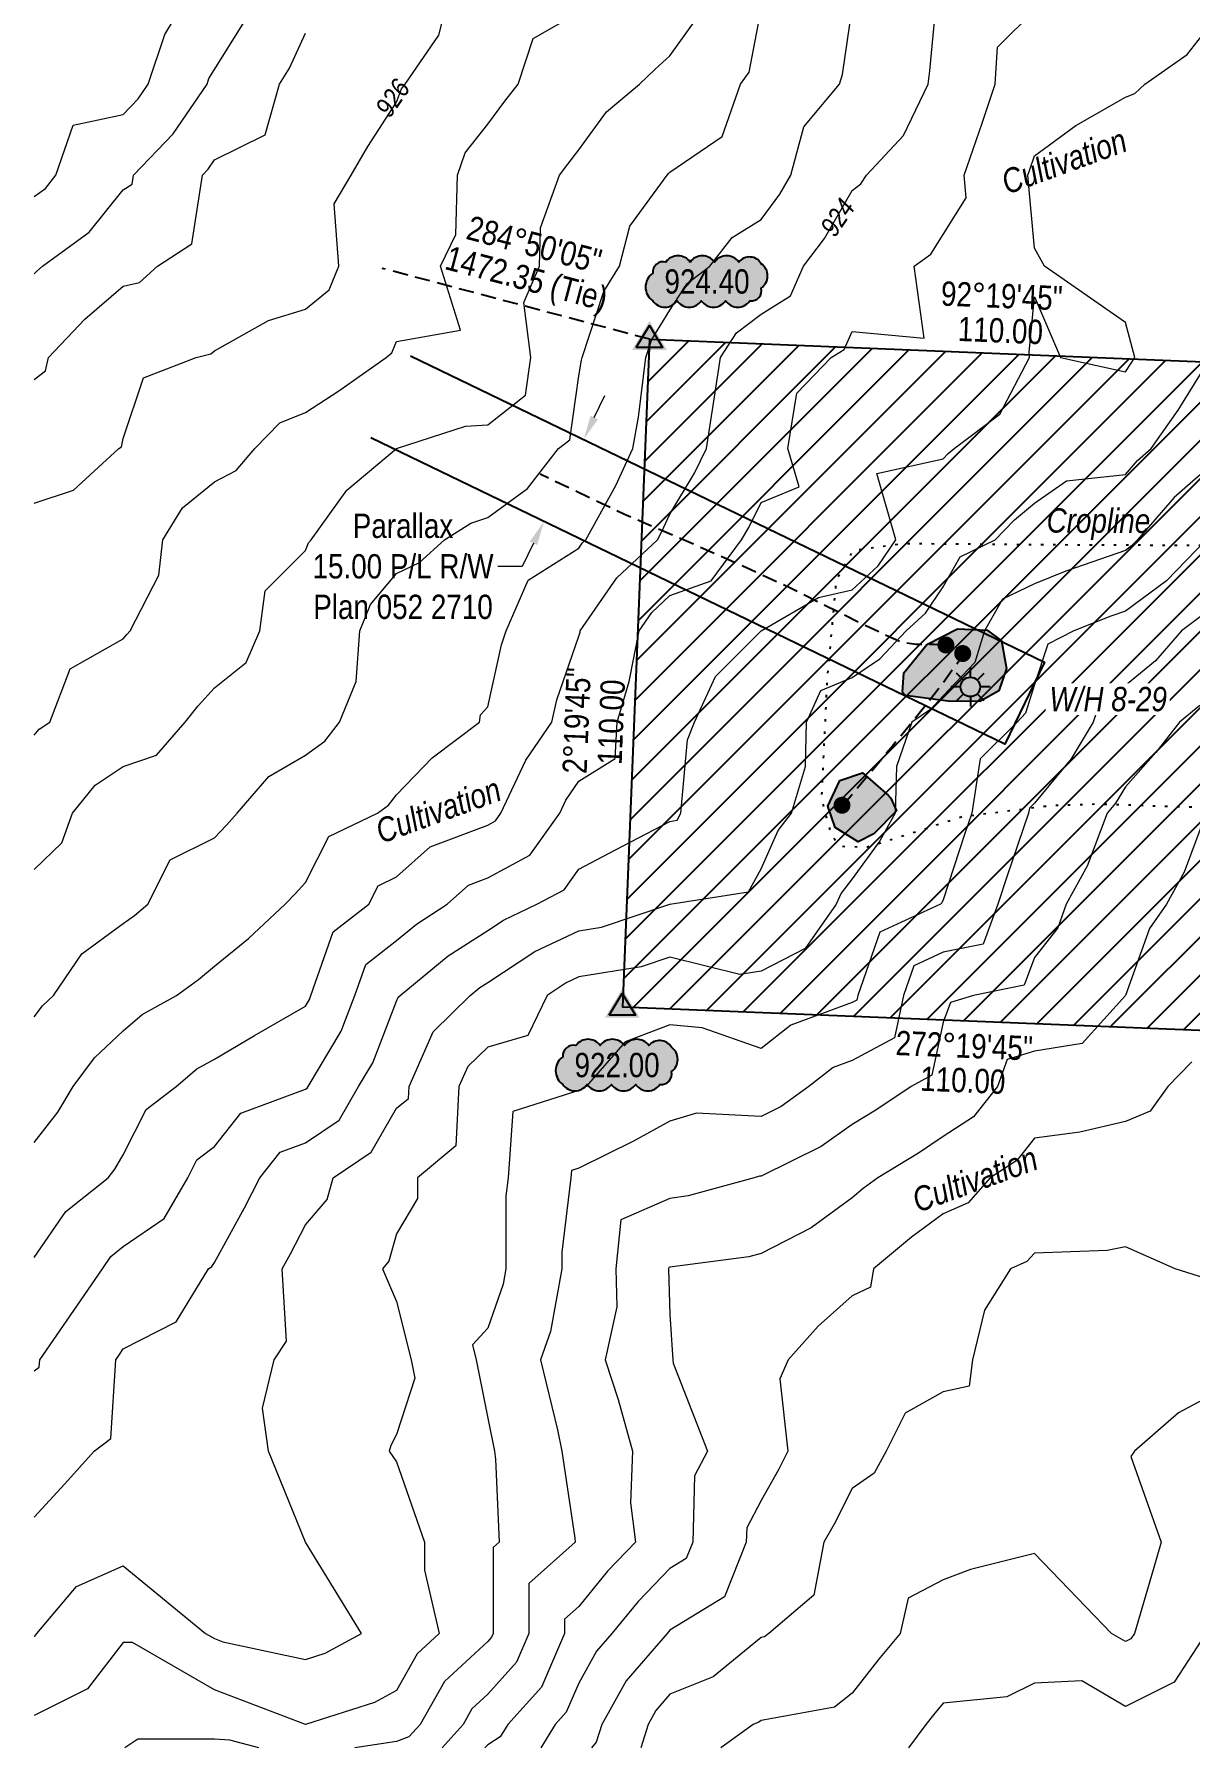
# Model space of a CAD drawing. Extents: x 303473 to 311369, y 5810487 to 5821147.
# Drawn here: x 307541 to 308016, y 5816452 to 5817157 of the extents above; entities that cross this region are included whole.
import ezdxf
from ezdxf.enums import TextEntityAlignment as Align

# ---------------------------------------------------------------- set-up
doc = ezdxf.new("R2010")
doc.units = 0
doc.header["$LTSCALE"] = 5
doc.header["$PDSIZE"] = 0.5
for name, pattern in [('foc-TIELINE', [1.875, 1.25, -0.625]), ('foc-TOPO', [1, 0.2, -0.8]), ('UG_PIPE', [1.875, 1.25, -0.625])]:
    doc.linetypes.add(name, pattern=pattern)
doc.layers.get('Defpoints').update_dxf_attribs({"color": 9})
for name, color, linetype in [('AS-DRILL-T', 8, 'Continuous'), ('AS-PIPE-UG', 44, 'UG_PIPE'), ('AS-ROADS', 254, 'Continuous'), ('AS-SYMBOL', 7, 'Continuous'), ('C-RW', 13, 'Continuous'), ('L-BD', 7, 'Continuous'), ('L-BD1', 253, 'Continuous'), ('L-MON', 1, 'Continuous'), ('L-TIE', 7, 'foc-TIELINE'), ('P-ELEVATION', 7, 'Continuous'), ('P-PROPOSED', 10, 'Continuous'), ('P-TXT', 4, 'Continuous'), ('T-GENERAL', 48, 'foc-TOPO')]:
    doc.layers.add(name, color=color, linetype=linetype)
doc.layers.add('AS-PIPE-AG', color=7, linetype='Continuous', true_color=0x7d00fa)
doc.layers.add('P-PROPOSED-EXISTING-H', color=7, linetype='Continuous', true_color=0xffeebd)
doc.layers.add('C-RW-T', color=13, linetype='Continuous', lineweight=9)
doc.layers.add('T-TEXT', color=48, linetype='Continuous', lineweight=18)
doc.layers.add('C-TOPO-MAJR', color=7, linetype='Continuous', lineweight=15, true_color=0xd3aa5f)
doc.layers.add('C-TOPO-MINR', color=7, linetype='Continuous', lineweight=13, true_color=0xe9d5af)
doc.styles.add('80', font='ARIALN.TTF', dxfattribs={"height": 10})
doc.styles.add('80CG', font='ARIALN.TTF', dxfattribs={"height": 10})
doc.styles.add('80L', font='ARIALN.TTF', dxfattribs={"height": 10})
doc.dimstyles.new('Compass 5 000', dxfattribs={"dimscale": 5, "dimtxt": 9, "dimasz": 2, "dimexe": 0.2, "dimexo": 0.0625, "dimgap": 0.5, "dimtad": 0, "dimtih": 1, "dimtoh": 1, "dimzin": 0, "dimdsep": 46, "dimtxsty": '80CG', "dimcen": 0.1, "dimse1": 1, "dimse2": 1, "dimclrd": 256, "dimclrt": 256, "dimaunit": 1, "dimadec": 4, "dimazin": 0, "dimtfac": 0.06, "dimtofl": 0, "dimtmove": 0, "dimatfit": 1, "dimfxl": 0.2, "dimtolj": 1, "dimtzin": 0, "dimlwd": -1, "dimarcsym": 0})

# ---------------------------------------------------------------- blocks, each defined once
blk = doc.blocks.new('RISER')
h = blk.add_hatch(color=255)
h.dxf.hatch_style = 1
edge = h.paths.add_edge_path()
edge.add_arc((0, 0), 0.7, 0, 360)
blk.add_hatch(color=13).paths.add_polyline_path([(0.58, -0.15), (-0.58, -0.15, 0.774597)])
at = {"color": 13}
blk.add_line((-0.58, -0.15), (0.58, -0.15), dxfattribs=at)
blk.add_circle((0, 0), 0.6, dxfattribs=at)
blk = doc.blocks.new('*D399')
at = {"layer": 'C-RW-T', "transparency": 16777216}
for p, q in [((307771.29, 5816998.86), (307775.64, 5817007.86)), ((307746.27, 5816947.09), (307741.66, 5816937.55)), ((307741.66, 5816937.55), (307731.66, 5816937.55))]:
    blk.add_line(p, q, dxfattribs=at)
for points in [[(307769.79, 5816999.58), (307772.79, 5816998.13), (307766.94, 5816989.85)], [(307744.77, 5816947.81), (307747.77, 5816946.36), (307750.62, 5816956.09)]]:
    blk.add_solid(points, dxfattribs=at)
at = {"layer": 'Defpoints', "color": 0, "transparency": 16777216}
for p in [(307750.02, 5816998.03), (307733.71, 5816964.27), (307750.62, 5816956.09)]:
    blk.add_point(p, dxfattribs=at)
at = {"layer": 'C-RW-T', "transparency": 16777216, "insert": (307692.58, 5816937.55), "char_height": 10, "attachment_point": 5, "style": '80CG'}
blk.add_mtext('\\A1;Parallax\\P15.00 P/L R/W\\PPlan 052 2710', dxfattribs=at)
blk = doc.blocks.new('GAS')
h = blk.add_hatch(color=255)
h.dxf.hatch_style = 1
edge = h.paths.add_edge_path()
edge.add_arc((0, 0), 0.9, 0, 360)
for p, q in [((0, 0.81), (0, 1.62)), ((-0.81, 0), (-1.62, 0)), ((-0.57, 0.57), (-1.14, 1.14)), ((0.57, 0.57), (1.14, 1.14)), ((1.62, 0), (0.81, 0)), ((-0.57, -0.57), (-1.14, -1.14)), ((0, -0.81), (0, -1.62)), ((1.14, -1.14), (0.57, -0.57))]:
    blk.add_line(p, q)
blk.add_circle((0, 0), 0.8)
blk = doc.blocks.new('*U462')
at = {"layer": 'P-ELEVATION'}
h = blk.add_hatch(color=111, dxfattribs=at)
h.dxf.hatch_style = 1
edge = h.paths.add_edge_path()
edge.add_arc((-17.35, -4.5), 6.1, 215, 325)
edge.add_arc((-7.35, -4.5), 6.1, 215, 325)
edge.add_arc((2.65, -4.5), 6.1, 215, 325)
edge.add_arc((12.65, -4.5), 6.1, 215, 325)
edge.add_arc((18.14, -3.7), 4.32, 263.43363, 373.43363)
edge.add_arc((18.85, 2.3), 6.1, 305, 415)
edge.add_arc((17.45, 4.39), 5.69, 30.69553, 140.69553)
edge.add_arc((8.05, 4.5), 6.1, 35, 145)
edge.add_arc((-1.95, 4.5), 6.1, 35, 145)
edge.add_arc((-11.95, 4.5), 6.1, 35, 145)
edge.add_arc((-18.04, 3.81), 4.33, 75.42608, 185.42608)
edge.add_arc((-18.36, -2.3), 6.96, 125, 235)
at = {"color": 240, "flags": 128}
blk.add_lwpolyline([(-22.35, -8, 0.520567), (-12.35, -8, 0.520567), (-2.35, -8, 0.520567), (7.65, -8, 0.520567), (17.65, -8, 0.520567), (22.35, -2.7, 0.520567), (22.35, 7.3, 0.520567), (13.05, 8, 0.520567), (3.05, 8, 0.520567), (-6.95, 8, 0.520567), (-16.95, 8, 0.520567), (-22.35, 3.4, 0.520567)], format="xyb", close=True, dxfattribs=at)
at = {"layer": 'P-ELEVATION', "color": 240, "flags": 128}
blk.add_lwpolyline([(0, 0, 12.5, 0, 0), (-11.05, -5.53, 0, 0, 0)], format="xyseb", dxfattribs=at)
at = {"layer": 'P-ELEVATION', "color": 240, "style": '80'}
blk.add_attdef('ELEVATION', text='', height=10, dxfattribs=at).set_placement((0, 0), align=Align.MIDDLE_CENTER)
blk = doc.blocks.new('TRIA')
blk.add_hatch(color=255).paths.add_polyline_path([(-0.04, 1.52), (-1.47, -0.87), (1.39, -0.87)])
blk = doc.blocks.new('TRIAA')
blk.add_blockref('TRIA', (0, 0))
blk = doc.blocks.new('TRIB')
at = {"color": 1}
blk.add_lwpolyline([(-1.12, -0.67), (-0.04, 1.13), (1.04, -0.67)], close=True, dxfattribs=at)
blk = doc.blocks.new('TRIBB')
blk.add_blockref('TRIB', (0, 0))
blk = doc.blocks.new('TRICC')
for name in ['TRIAA', 'TRIBB']:
    blk.add_blockref(name, (0, 0))
blk = doc.blocks.new('plspike')
blk.add_blockref('TRICC', (0, 0))

msp = doc.modelspace()

# ---------------------------------------------------------------- hatches: boundary and pattern name
at = {"layer": 'AS-ROADS'}
h = msp.add_hatch(color=256, dxfattribs=at)
h.dxf.hatch_style = 1
h.paths.add_polyline_path([(307916.966, 5816882.197), (307899.368, 5816884.48), (307898.146, 5816885.825), (307898.661, 5816893.762), (307908.146, 5816905.447), (307920.808, 5816911.915), (307932.991, 5816911.302), (307938.906, 5816906.967), (307940.926, 5816895.617), (307937.833, 5816886.332), (307930.043, 5816881.952)])
h = msp.add_hatch(color=256, dxfattribs=at)
h.dxf.hatch_style = 1
h.paths.add_polyline_path([(307893.428, 5816842.272), (307895.658, 5816836.977), (307886.373, 5816827.587), (307879.866, 5816824.277), (307870.493, 5816830.11), (307867.396, 5816838.915), (307872.348, 5816849.5), (307881.711, 5816852.692), (307892.413, 5816843.28)])
at = {"layer": 'P-PROPOSED-EXISTING-H'}
h = msp.add_hatch(dxfattribs=at)
h.set_pattern_fill('ANSI31', color=256, scale=3.499427, style=0)
h.set_pattern_definition([(45, (25.516, 483.727), (-7.856438635, 7.856438635), [])])
h.paths.add_polyline_path([(308068.961, 5817019.842), (308063.375, 5816882.467), (308057.788, 5816745.092), (307783.038, 5816756.265), (307794.211, 5817031.015)])

# ---------------------------------------------------------------- linework, layer by layer
at = {"layer": 'AS-PIPE-AG', "flags": 128}
msp.add_lwpolyline([(307915.778, 5816905.245), (307919.246, 5816905.1)], dxfattribs=at)
at = {"layer": 'AS-PIPE-UG', "flags": 128}
for points in [[(307915.501, 5816905.27), (307911.168, 5816905.442), (307903.793, 5816905.457), (307897.668, 5816906.327), (307880.386, 5816914.43), (307851.748, 5816928.762), (307824.791, 5816941.162), (307783.513, 5816959.11), (307748.991, 5816975.492)], [(307873.431, 5816839.145), (307876.998, 5816843.27), (307893.516, 5816863.102), (307906.678, 5816879.237), (307914.596, 5816889.345), (307921.506, 5816898.88), (307922.811, 5816901.48)]]:
    msp.add_lwpolyline(points, dxfattribs=at)
at = {"layer": 'AS-ROADS', "flags": 128}
for points in [[(307916.966, 5816882.197), (307899.368, 5816884.48), (307898.146, 5816885.825), (307898.661, 5816893.762), (307908.146, 5816905.447), (307920.808, 5816911.915), (307932.991, 5816911.302), (307938.906, 5816906.967), (307940.926, 5816895.617), (307937.833, 5816886.332), (307930.043, 5816881.952)], [(307893.428, 5816842.272), (307895.658, 5816836.977), (307886.373, 5816827.587), (307879.866, 5816824.277), (307870.493, 5816830.11), (307867.396, 5816838.915), (307872.348, 5816849.5), (307881.711, 5816852.692), (307892.413, 5816843.28)]]:
    msp.add_lwpolyline(points, close=True, dxfattribs=at)
at = {"layer": 'C-RW', "flags": 128}
msp.add_lwpolyline([(307695.713, 5817024.272), (307956.658, 5816898.176), (307940.342, 5816864.417), (307679.398, 5816990.511)], dxfattribs=at)
at = {"layer": 'C-TOPO-MAJR', "linetype": 'Continuous', "lineweight": 15, "flags": 128}
for points, elevation in [([(307540.796, 5816653.214), (307553.827, 5816672.167), (307571.189, 5816686.055), (307573.923, 5816689.57), (307577.439, 5816695.43), (307586.814, 5816714.18), (307599.212, 5816723.555), (307607.662, 5816730.832), (307614.939, 5816734.893), (307631.482, 5816744.511), (307652.439, 5816756.696), (307654.069, 5816759.425), (307654.697, 5816761.055), (307663.823, 5816787.171), (307678.459, 5816798.555), (307682.337, 5816806.157), (307689.939, 5816809.807), (307703.754, 5816822.24), (307727.439, 5816831.162), (307730.624, 5816832.87), (307732.883, 5816836.055), (307743.098, 5816857.896), (307753.829, 5816873.555), (307755.849, 5816882.645), (307764.939, 5816908.847), (307765.446, 5816910.548), (307765.544, 5816911.055), (307780.653, 5816932.841), (307797.291, 5816948.555), (307799.116, 5816951.878), (307802.439, 5816959.056), (307812.513, 5816975.981), (307817.438, 5816986.055), (307820.467, 5817005.527), (307823.272, 5817023.555), (307829.803, 5817033.691), (307839.939, 5817041.414), (307852.07, 5817048.924), (307857.491, 5817061.055), (307866.006, 5817072.488), (307877.439, 5817092.306), (307881.044, 5817094.95), (307883.297, 5817098.555), (307898.607, 5817114.887), (307908.688, 5817136.055), (307909.469, 5817141.525), (307912.38, 5817173.555)], 2310), ([(307540.796, 5816963.613), (307556.985, 5816969.009), (307575.652, 5816986.055), (307576.657, 5816986.837), (307577.439, 5816990.225), (307585.773, 5817015.221), (307607.434, 5817023.555), (307613.467, 5817025.027), (307614.939, 5817026.335), (307637.261, 5817038.733), (307652.439, 5817043.474), (307662.138, 5817051.355), (307666.159, 5817061.055), (307664.28, 5817086.714), (307671.189, 5817098.555), (307678.097, 5817110.397), (307689.939, 5817128.549), (307691.914, 5817134.079), (307693.458, 5817136.055), (307707.301, 5817156.193), (307711.742, 5817173.555)], 2315), ([(308023.193, 5816948.555), (308006.885, 5816931.609), (307989.939, 5816919.181), (307983.92, 5816917.074), (307968.741, 5816911.055), (307957.952, 5816905.542), (307952.439, 5816888.999), (307948.793, 5816877.201), (307945.343, 5816873.555), (307930.141, 5816858.353), (307926.658, 5816836.055), (307923.66, 5816827.333), (307914.939, 5816800.342), (307914.303, 5816799.191), (307913.835, 5816798.555), (307888.898, 5816787.096), (307879.782, 5816761.055), (307879.371, 5816759.122), (307877.439, 5816758.08), (307852.149, 5816748.845), (307839.939, 5816739.18), (307815.744, 5816747.75), (307802.439, 5816748.923), (307784.088, 5816741.906), (307767.942, 5816723.555), (307766.011, 5816722.483), (307764.939, 5816721.958), (307737.72, 5816713.274), (307735.844, 5816686.055), (307734.939, 5816678.555), (307734.939, 5816648.555), (307733.77, 5816642.224), (307727.439, 5816624.181), (307721.188, 5816617.306), (307722.751, 5816611.055), (307727.439, 5816587.186), (307730.215, 5816573.555), (307730.698, 5816570.296), (307732.126, 5816536.055), (307729.645, 5816533.849), (307729.645, 5816498.555), (307728.98, 5816497.014), (307727.439, 5816495.294), (307709.676, 5816478.818), (307699.644, 5816461.055), (307695.031, 5816455.963), (307689.939, 5816454.123), (307672.713, 5816451.516)], 2305), ([(308027.439, 5816643.199), (308010.395, 5816648.555), (307989.939, 5816657.555), (307982.439, 5816656.055), (307952.439, 5816655.019), (307949.415, 5816651.579), (307942.573, 5816648.555), (307931.876, 5816631.618), (307926.941, 5816611.055), (307925.654, 5816600.34), (307914.939, 5816598.011), (307899.313, 5816589.181), (307891.503, 5816573.555), (307886.562, 5816564.432), (307877.439, 5816558.212), (307870.053, 5816543.441), (307865.831, 5816536.055), (307861.687, 5816514.307), (307843.202, 5816498.555), (307841.382, 5816497.111), (307839.939, 5816496.849), (307820.252, 5816480.742), (307802.439, 5816473.555), (307796.646, 5816466.848), (307793.419, 5816461.055), (307790.401, 5816451.516)], 2300), ([(307633.27, 5816451.516), (307621.353, 5816454.64), (307614.939, 5816455.036), (307583.458, 5816455.036), (307578.068, 5816451.516)], 2305)]:
    msp.add_lwpolyline(points, dxfattribs=dict(at, elevation=elevation))
at = {"layer": 'C-TOPO-MINR', "linetype": 'Continuous', "lineweight": 13, "flags": 128}
for points, elevation in [([(307540.796, 5817089.804), (307545.361, 5817093.133), (307549.722, 5817098.555), (307556.873, 5817119.121), (307577.439, 5817123.556), (307583.569, 5817129.925), (307587.721, 5817136.055), (307594.608, 5817156.386), (307604.843, 5817173.555), (307605.728, 5817182.766), (307614.939, 5817184.725), (307627.072, 5817198.922), (307633.69, 5817211.055), (307640.186, 5817223.308), (307652.439, 5817228.99), (307662.986, 5817238.008), (307668.51, 5817248.555), (307673.115, 5817265.378), (307689.939, 5817281.888), (307692.556, 5817283.438), (307692.752, 5817286.055), (307698.745, 5817303.179)], 2318), ([(307540.796, 5816700.55), (307550.486, 5816713.007), (307556.814, 5816723.555), (307565.653, 5816735.341), (307577.439, 5816746.473), (307585.274, 5816753.22), (307599.311, 5816761.055), (307608.359, 5816767.635), (307614.939, 5816773.153), (307629, 5816784.493), (307644.108, 5816798.555), (307648.195, 5816802.799), (307652.439, 5816807.551), (307662.068, 5816826.426), (307682.124, 5816836.055), (307686.648, 5816839.346), (307689.939, 5816843.559), (307704.644, 5816858.85), (307724.03, 5816873.555), (307724.44, 5816876.554), (307727.439, 5816879.804), (307733.121, 5816905.373), (307735.092, 5816911.055), (307744.047, 5816931.947), (307764.939, 5816945.066), (307766.367, 5816947.126), (307767.88, 5816948.555), (307780.128, 5816970.866), (307787.16, 5816986.055), (307789.548, 5816998.946), (307792.571, 5817023.555), (307795.038, 5817030.956), (307802.439, 5817042.953), (307809.532, 5817053.961), (307818.842, 5817061.055), (307828.095, 5817072.899), (307839.939, 5817080.342), (307847.713, 5817090.78), (307852.198, 5817098.555), (307857.553, 5817118.441), (307872.229, 5817136.055), (307873.448, 5817140.046), (307877.439, 5817167.322)], 2311), ([(307540.796, 5816752.197), (307544.225, 5816756.769), (307548.762, 5816761.055), (307560.332, 5816778.162), (307577.439, 5816790.601), (307582.044, 5816793.95), (307587.534, 5816798.555), (307596.669, 5816816.825), (307614.939, 5816825.96), (307619.892, 5816831.102), (307624.314, 5816836.055), (307637.295, 5816851.199), (307652.439, 5816859.919), (307660.332, 5816865.662), (307666.499, 5816873.555), (307673.271, 5816890.223), (307674.76, 5816911.055), (307679.133, 5816921.86), (307689.939, 5816934.664), (307699.316, 5816939.178), (307709.68, 5816948.555), (307720.553, 5816955.441), (307727.439, 5816957.675), (307743.846, 5816969.648), (307756.604, 5816986.055), (307761.279, 5816989.715), (307764.939, 5817016.055), (307766.111, 5817022.383), (307766.255, 5817023.555), (307775.301, 5817050.693), (307781.694, 5817061.055), (307785.913, 5817077.581), (307801.334, 5817098.555), (307801.802, 5817099.192), (307802.439, 5817099.729), (307823.966, 5817114.527), (307831.503, 5817136.055), (307835.049, 5817140.945), (307839.939, 5817166.733)], 2312), ([(307540.796, 5816606.531), (307542.881, 5816608.113), (307543.065, 5816611.055), (307557.067, 5816631.427), (307568.844, 5816648.555), (307572.346, 5816653.648), (307577.439, 5816657.722), (307594.215, 5816669.279), (307604.003, 5816686.055), (307607.648, 5816693.346), (307614.939, 5816698.859), (307625.826, 5816712.668), (307652.439, 5816722.452), (307653.097, 5816722.897), (307653.48, 5816723.555), (307667.113, 5816746.381), (307672.769, 5816761.055), (307677.215, 5816773.779), (307689.939, 5816783.676), (307698.09, 5816790.403), (307710.772, 5816798.555), (307719.545, 5816806.449), (307727.439, 5816809.423), (307744.775, 5816818.719), (307757.075, 5816836.055), (307759.581, 5816841.413), (307764.939, 5816849.232), (307779.94, 5816858.554), (307780.73, 5816873.555), (307785.717, 5816890.277), (307789.738, 5816911.055), (307794.939, 5816918.555), (307802.439, 5816925.638), (307819.391, 5816931.603), (307831.904, 5816948.555), (307834.902, 5816953.592), (307839.939, 5816963.896), (307855.662, 5816970.331), (307851.017, 5816986.055), (307854.644, 5817008.85), (307868.782, 5817023.555), (307874.129, 5817026.865), (307877.439, 5817034.272), (307907.044, 5817031.45), (307903.01, 5817061.055), (307909.892, 5817066.101), (307914.939, 5817074.178), (307924.313, 5817089.181), (307923.49, 5817098.555), (307931.009, 5817119.984), (307936.274, 5817136.055), (307937.316, 5817151.178), (307952.439, 5817166.3)], 2309), ([(307540.796, 5816868.151), (307542.825, 5816870.669), (307547.154, 5816873.555), (307555.564, 5816895.429), (307577.439, 5816907.795), (307578.909, 5816909.585), (307580.216, 5816911.055), (307592.073, 5816933.921), (307593.656, 5816948.555), (307601.814, 5816961.68), (307614.939, 5816972.42), (307623.937, 5816977.057), (307631.604, 5816986.055), (307641.826, 5816996.668), (307652.439, 5817000.856), (307666.13, 5817009.864), (307685.613, 5817023.555), (307688, 5817025.494), (307689.939, 5817030.172), (307716.185, 5817034.808), (307708.042, 5817061.055), (307714.358, 5817074.136), (307714.94, 5817098.555), (307718.23, 5817107.764), (307727.439, 5817119.552), (307734.552, 5817128.942), (307739.941, 5817136.055), (307746.189, 5817154.805), (307764.939, 5817165.522)], 2314), ([(307540.796, 5816546.371), (307553.33, 5816560.164), (307565.506, 5816573.555), (307572.292, 5816578.702), (307574.312, 5816611.055), (307575.586, 5816612.908), (307577.439, 5816615.603), (307599.188, 5816626.806), (307612.519, 5816648.555), (307613.952, 5816649.542), (307614.939, 5816651.234), (307627.281, 5816673.713), (307633.69, 5816686.055), (307641.955, 5816696.539), (307652.439, 5816700.393), (307666.254, 5816709.74), (307674.314, 5816723.555), (307680.157, 5816733.337), (307689.939, 5816758.714), (307690.652, 5816760.342), (307691.379, 5816761.055), (307711.134, 5816777.36), (307727.439, 5816787.84), (307733.905, 5816792.089), (307747.712, 5816798.555), (307758.926, 5816804.568), (307764.939, 5816813.043), (307780.05, 5816820.944), (307802.439, 5816832.647), (307805.379, 5816833.115), (307806.983, 5816836.055), (307809.732, 5816866.262), (307812.537, 5816873.555), (307821.19, 5816892.304), (307839.939, 5816911.053), (307839.94, 5816911.054), (307839.941, 5816911.055), (307863.665, 5816924.829), (307877.439, 5816927.93), (307888.153, 5816937.841), (307895.374, 5816948.555), (307887.665, 5816975.829), (307914.939, 5816981.89), (307916.983, 5816984.011), (307919.436, 5816986.055), (307938.214, 5817000.28), (307950.464, 5817023.555), (307950.295, 5817025.698), (307952.439, 5817048.54), (307963.156, 5817023.555), (307989.939, 5817017.696), (307992.343, 5817021.151), (307993.845, 5817023.555), (307989.939, 5817037.978), (307956.613, 5817061.055), (307952.439, 5817068.564), (307949.806, 5817098.555), (307950.49, 5817100.504), (307952.439, 5817106.455), (307969.484, 5817119.01), (307989.939, 5817130.7), (307993.816, 5817132.178), (307997.972, 5817136.055), (308015.308, 5817148.186), (308027.439, 5817163.555)], 2308), ([(307540.796, 5816812.88), (307552.183, 5816823.811), (307556.605, 5816836.055), (307565.901, 5816847.593), (307577.439, 5816855.285), (307591.141, 5816859.853), (307602.885, 5816873.555), (307608.32, 5816880.174), (307614.939, 5816887.62), (307628.018, 5816897.976), (307633.687, 5816911.055), (307635.895, 5816927.599), (307652.439, 5816944.149), (307653.708, 5816947.286), (307654.78, 5816948.555), (307669.485, 5816969.008), (307689.939, 5816986.054), (307689.94, 5816986.054), (307689.943, 5816986.055), (307718.256, 5816995.238), (307727.439, 5816995.837), (307742.986, 5817008.007), (307745.147, 5817023.555), (307742.32, 5817046.174), (307748.747, 5817061.055), (307749.107, 5817076.887), (307756.985, 5817098.555), (307760.413, 5817103.08), (307764.939, 5817109.054), (307776.379, 5817124.615), (307789.938, 5817136.055), (307796.301, 5817142.193), (307802.439, 5817147.693), (307813.31, 5817162.684)], 2313), ([(307540.796, 5817057.902), (307541.914, 5817059.08), (307544.227, 5817061.055), (307563.433, 5817075.061), (307577.439, 5817092.475), (307581.127, 5817094.867), (307581.683, 5817098.555), (307597.992, 5817115.502), (307611.915, 5817136.055), (307612.68, 5817138.314), (307614.939, 5817142.104), (307627.126, 5817161.367)], 2317), ([(307540.796, 5817014.502), (307545.405, 5817018.088), (307546.668, 5817023.555), (307561.65, 5817039.343), (307577.439, 5817052.824), (307584.056, 5817054.438), (307591.5, 5817061.055), (307605.717, 5817070.277), (307609.987, 5817098.555), (307612.415, 5817101.079), (307614.939, 5817104.804), (307635.772, 5817115.222), (307641.725, 5817136.055), (307645.877, 5817142.617), (307652.439, 5817157.054)], 2316), ([(307540.796, 5816497.353), (307541.026, 5816497.468), (307541.863, 5816498.555), (307558.168, 5816517.825), (307577.439, 5816526.306), (307611.278, 5816498.555), (307614.939, 5816496.441), (307618.35, 5816495.144), (307652.439, 5816487.839), (307660.547, 5816490.446), (307675.518, 5816498.555), (307652.439, 5816536.052), (307652.438, 5816536.055), (307652.437, 5816536.057), (307637.26, 5816573.555), (307634.73, 5816591.264), (307639.508, 5816611.055), (307644.627, 5816618.867), (307642.879, 5816648.555), (307646.267, 5816654.726), (307652.439, 5816666.612), (307661.337, 5816677.157), (307663.852, 5816686.055), (307679.412, 5816696.582), (307689.939, 5816714.625), (307694.81, 5816718.684), (307695.077, 5816723.555), (307704.938, 5816746.056), (307720.228, 5816761.055), (307724.178, 5816764.316), (307727.439, 5816766.411), (307746.836, 5816779.158), (307764.939, 5816787.636), (307774.315, 5816789.179), (307802.437, 5816798.555), (307802.438, 5816798.556), (307802.439, 5816798.556), (307834.79, 5816803.703), (307839.939, 5816813.143), (307847.05, 5816828.944), (307852.437, 5816836.055), (307858.254, 5816855.24), (307858.69, 5816873.555), (307864.53, 5816886.464), (307877.439, 5816891.867), (307888.898, 5816899.596), (307899.738, 5816911.055), (307907.634, 5816918.359), (307914.939, 5816929.197), (307921.916, 5816941.578), (307936.368, 5816948.555), (307944.256, 5816956.738), (307952.439, 5816963.557), (307965.672, 5816972.821), (307989.939, 5816975.458), (307994.863, 5816981.131), (308000.536, 5816986.055), (308011.573, 5817001.921), (308025.096, 5817023.555)], 2307), ([(308027.439, 5816981.104), (308010.014, 5816965.979), (307994.89, 5816948.555), (307992.462, 5816946.032), (307989.939, 5816944.182), (307965.401, 5816935.592), (307952.439, 5816930.453), (307939.357, 5816924.137), (307931.984, 5816911.055), (307927.96, 5816898.034), (307914.939, 5816884.27), (307909.73, 5816878.764), (307902.008, 5816873.555), (307895.71, 5816855.284), (307895.203, 5816836.055), (307888.88, 5816824.614), (307877.439, 5816809.053), (307872.914, 5816803.08), (307870.877, 5816798.555), (307858.136, 5816780.357), (307839.939, 5816771.054), (307831.286, 5816769.707), (307802.439, 5816776.817), (307790.618, 5816772.876), (307764.939, 5816768.65), (307759.766, 5816766.228), (307751.895, 5816761.055), (307743.984, 5816744.51), (307727.439, 5816739.829), (307719.224, 5816731.77), (307715.624, 5816723.555), (307714.29, 5816699.204), (307698.509, 5816686.055), (307698.509, 5816677.485), (307689.939, 5816662.985), (307686.759, 5816651.734), (307684.077, 5816648.555), (307689.939, 5816635.157), (307695.965, 5816611.055), (307697.438, 5816603.556), (307689.939, 5816580.372), (307687.596, 5816575.898), (307686.94, 5816573.555), (307689.939, 5816569.144), (307701.418, 5816536.055), (307701.418, 5816524.576), (307707.517, 5816498.555), (307698.398, 5816490.096), (307689.939, 5816475.119), (307680.816, 5816470.178), (307652.444, 5816461.055), (307652.439, 5816461.054), (307652.439, 5816461.054), (307652.435, 5816461.055), (307614.939, 5816475.315), (307581.188, 5816494.806), (307577.439, 5816494.806), (307562.765, 5816475.729), (307540.796, 5816464.745)], 2306), ([(308021.309, 5816917.185), (308012.95, 5816911.055), (308002.286, 5816898.708), (307989.939, 5816888.556), (307980.011, 5816883.483), (307976.703, 5816873.555), (307967.53, 5816858.464), (307952.439, 5816840.109), (307950.412, 5816838.082), (307950.095, 5816836.055), (307941.103, 5816809.891), (307937.44, 5816798.555), (307931.371, 5816782.123), (307914.939, 5816778.792), (307902.786, 5816773.208), (307898.532, 5816761.055), (307894.836, 5816743.658), (307877.439, 5816734.27), (307869.59, 5816731.404), (307859.674, 5816723.555), (307848.18, 5816715.314), (307839.939, 5816711.26), (307813.431, 5816712.563), (307802.439, 5816709.387), (307787.439, 5816701.054), (307764.939, 5816690.045), (307761.914, 5816689.08), (307761.705, 5816686.055), (307758.015, 5816655.479), (307758.015, 5816648.555), (307753.25, 5816622.744), (307749.149, 5816611.055), (307756.218, 5816582.276), (307757.994, 5816573.555), (307763.31, 5816537.684), (307763.378, 5816536.055), (307744.35, 5816519.144), (307744.35, 5816498.555), (307739.254, 5816486.74), (307727.439, 5816473.555), (307720.954, 5816467.54), (307717.291, 5816461.055), (307708.65, 5816451.516)], 2304), ([(308020.579, 5816880.415), (308012.235, 5816873.555), (308002.438, 5816861.056), (307989.939, 5816846.944), (307985.822, 5816840.172), (307982.438, 5816836.055), (307974.213, 5816814.281), (307965.566, 5816798.555), (307962.162, 5816788.832), (307952.439, 5816776.681), (307948.224, 5816765.27), (307927.437, 5816761.055), (307917.868, 5816758.125), (307914.939, 5816750.025), (307910.3, 5816728.194), (307901.704, 5816723.555), (307887.144, 5816713.85), (307877.439, 5816707.989), (307864.664, 5816698.83), (307839.939, 5816686.67), (307839.292, 5816686.701), (307837.055, 5816686.055), (307809.939, 5816678.555), (307802.439, 5816677.564), (307782.208, 5816668.786), (307780.155, 5816648.555), (307780.61, 5816632.884), (307775.847, 5816611.055), (307781.154, 5816594.84), (307786.997, 5816573.555), (307786.164, 5816552.33), (307788.299, 5816536.055), (307776.814, 5816524.18), (307764.939, 5816509.667), (307759.056, 5816504.438), (307759.056, 5816498.555), (307749.527, 5816476.466), (307735.718, 5816461.055), (307732.539, 5816455.955), (307727.439, 5816452.776), (307726.297, 5816451.516)], 2303), ([(308023.154, 5816836.055), (308014.157, 5816811.836), (308006.875, 5816798.555), (307999.844, 5816788.65), (307989.939, 5816761.058), (307989.938, 5816761.056), (307989.937, 5816761.055), (307972.176, 5816741.318), (307952.439, 5816738.097), (307941.305, 5816734.688), (307937.279, 5816723.555), (307927.439, 5816711.055), (307914.939, 5816702.966), (307904.792, 5816696.202), (307887.987, 5816686.055), (307881.94, 5816681.554), (307877.439, 5816677.823), (307860.537, 5816665.457), (307839.939, 5816654.94), (307834.937, 5816653.557), (307802.439, 5816649.264), (307801.944, 5816649.05), (307801.894, 5816648.555), (307802.439, 5816629.782), (307803.575, 5816611.055), (307803.778, 5816609.716), (307817.928, 5816573.555), (307812.617, 5816563.377), (307811.812, 5816536.055), (307809.149, 5816529.345), (307802.439, 5816525.251), (307789.314, 5816511.68), (307778.574, 5816498.555), (307772.255, 5816491.239), (307764.939, 5816478.103), (307759.801, 5816466.193), (307755.198, 5816461.055), (307749.252, 5816451.516)], 2302), ([(308017.211, 5816733.783), (308007.352, 5816723.555), (308000.096, 5816713.397), (307989.939, 5816709.215), (307971.188, 5816704.806), (307952.439, 5816702.272), (307945.296, 5816693.198), (307934.257, 5816686.055), (307925.222, 5816675.772), (307914.939, 5816671.229), (307901.94, 5816661.554), (307886.261, 5816648.555), (307884.938, 5816641.056), (307877.439, 5816637.445), (307863.468, 5816625.025), (307851.049, 5816611.055), (307847.63, 5816603.364), (307851.021, 5816573.555), (307847.326, 5816566.167), (307839.939, 5816553.242), (307834.045, 5816541.949), (307833.871, 5816536.055), (307824.939, 5816513.555), (307802.439, 5816499.826), (307801.814, 5816499.18), (307801.303, 5816498.555), (307784.451, 5816479.043), (307774.432, 5816461.055), (307772.15, 5816453.844), (307770.154, 5816451.516)], 2301), ([(308027.439, 5816597.662), (308011.739, 5816589.254), (307993.688, 5816573.555), (307992.211, 5816571.283), (308004.644, 5816536.055), (308001.302, 5816524.692), (307993.617, 5816498.555), (307992.172, 5816496.322), (307989.939, 5816495.205), (307984.255, 5816498.555), (307952.439, 5816531.366), (307926.187, 5816524.807), (307914.939, 5816520.54), (307900.45, 5816513.044), (307897.229, 5816498.555), (307888.233, 5816487.76), (307877.439, 5816473.987), (307870.228, 5816468.266), (307839.939, 5816462.758), (307839.002, 5816461.992), (307836.68, 5816461.055), (307823.408, 5816451.516)], 2299), ([(308023.028, 5816498.555), (308010.029, 5816478.465), (307989.939, 5816468.419), (307972.007, 5816478.987), (307952.439, 5816478.102), (307941.073, 5816472.421), (307914.939, 5816469.805), (307910.962, 5816465.032), (307907.845, 5816461.055), (307900.625, 5816451.516)], 2298)]:
    msp.add_lwpolyline(points, dxfattribs=dict(at, elevation=elevation))
at = {"layer": 'L-TIE', "flags": 128}
msp.add_lwpolyline([(307794.187, 5817031.02), (307683.97, 5817060.213)], dxfattribs=at)
at = {"layer": 'P-PROPOSED'}
msp.add_lwpolyline([(308068.961, 5817019.842), (308063.375, 5816882.467), (308057.788, 5816745.092), (307783.038, 5816756.265), (307794.211, 5817031.015)], close=True, dxfattribs=at)
at = {"layer": 'T-GENERAL', "flags": 128}
msp.add_lwpolyline([(308252.611, 5816988.847), (308247.918, 5816952.222), (308229.828, 5816926.957), (308209.473, 5816917.327), (308184.211, 5816912.14), (308140.841, 5816910.112), (308116.506, 5816910.332), (308099.273, 5816913.785), (308085.611, 5816920.262), (308071.798, 5816930.47), (308059.353, 5816942.297), (308048.926, 5816946.247), (308013.608, 5816946.182), (307950.751, 5816946.455), (307898.868, 5816946.905), (307877.713, 5816944.1), (307870.831, 5816931.595), (307867.078, 5816890.815), (307864.778, 5816841.932), (307868.843, 5816826.815), (307873.023, 5816822.417), (307883.641, 5816822.152), (307905.021, 5816828.875), (307922.633, 5816834.667), (307959.331, 5816839.247), (307978.676, 5816839.897), (308025.373, 5816838.317), (308040.333, 5816840.347), (308053.868, 5816846.357), (308071.516, 5816864.932), (308081.793, 5816873.497), (308091.116, 5816878.687), (308114.171, 5816885.572), (308149.381, 5816885.52), (308171.396, 5816886.81), (308190.403, 5816885.402), (308206.883, 5816880.96), (308222.516, 5816873.282), (308230.798, 5816866.752), (308240.718, 5816851.347), (308243.678, 5816833.182), (308241.301, 5816779.665)], dxfattribs=at)

# ---------------------------------------------------------------- block references
at = {"xscale": 0.99991684, "yscale": 0.99991684, "zscale": 0.99991684}
for p, values in [((307817.719, 5817054.818), {'ELEVATION': '924.40'}), ((307780.698, 5816732.413), {'ELEVATION': '922.00'})]:
    msp.add_blockref('*U462', p, dxfattribs=at).add_auto_attribs(values)
at = {"layer": 'AS-DRILL-T', "xscale": 4.999584200000013, "yscale": 4.999584200000013, "zscale": 4.999584200000013}
msp.add_blockref('GAS', (307926.106, 5816887.987), dxfattribs=at)
at = {"layer": 'AS-SYMBOL', "xscale": 4.999584200000014, "yscale": 4.999584200000014, "zscale": 4.999584200000014}
for p in [(307916.033, 5816905.24), (307922.956, 5816901.735), (307873.266, 5816839.305)]:
    msp.add_blockref('RISER', p, dxfattribs=at)
at = {"layer": 'L-MON', "xscale": 4.999584200000003, "yscale": 4.999584200000003, "zscale": 4.999584200000003}
for p in [(307794.211, 5817031.015), (307783.038, 5816756.265)]:
    msp.add_blockref('plspike', p, dxfattribs=at)

# ---------------------------------------------------------------- texts
at = {"layer": 'L-BD', "insert": (307714.842, 5817083.639), "char_height": 9.99917, "width": 67.54322, "attachment_point": 1, "rotation": 345.164728, "line_spacing_factor": 0.855, "style": '80L'}
msp.add_mtext('\\pi5.98061;284°50\'05" \\P\\pi0.66386;1472.35 (Tie)', dxfattribs=at)
at = {"layer": 'L-BD1', "style": '80L'}
for s, rotation, p in [('92°19\'45"', 357.672339, (307939.052, 5817048.899)), ('110.00', 357.672339, (307938.473, 5817034.662)), ('2°19\'45"', 87.672339, (307764.042, 5816874.128)), ('110.00', 87.672339, (307778.279, 5816873.549)), ('272°19\'45"', 357.672339, (307923.594, 5816740.391)), ('110.00', 357.672339, (307923.015, 5816726.154))]:
    msp.add_text(s, height=9.9992, rotation=rotation, dxfattribs=at).set_placement(p, align=Align.MIDDLE_CENTER)
at = {"layer": 'T-TEXT', "attachment_point": 1, "style": '80L'}
for s, width, insert, char_height, rotation in [('\\pi2.28239,t90.27508;{\\fArial Narrow|b0|i1|c0|p34;926}', 19.34664, (307679.362, 5817124.452), 7.99933, 55.495651), ('\\pi0.58879,t110.57163;{\\fArial Narrow|b0|i1|c0|p34;Cultivation}', 53.29769, (307937.275, 5817099.688), 9.99844, 20), ('\\pi2.39698,t90.38966;{\\fArial Narrow|b0|i1|c0|p34;924}', 19.34664, (307862.441, 5817075.209), 7.99933, 55.495651), ('\\pi5.98358,t115.96642;{\\fArial Narrow|b0|i1|c0|p34;Cropline}', 53.29769, (307951.539, 5816961.533, -2308), 9.99844, 359.751613), ('\\pi0.58879,t110.57163;{\\fArial Narrow|b0|i1|c0|p34;Cultivation}', 53.29769, (307679.691, 5816832.603), 9.99844, 20), ('\\pi0.58879,t110.57163;{\\fArial Narrow|b0|i1|c0|p34;Cultivation}', 53.29769, (307900.56, 5816680.788), 9.99844, 20)]:
    msp.add_mtext_dynamic_manual_height_columns(s, width=width, gutter_width=49.996, heights=[0], dxfattribs=dict(at, insert=insert, char_height=char_height, rotation=rotation))

# ---------------------------------------------------------------- dimensions: what is measured, and where the dimension line sits
at = {"layer": 'C-RW-T'}
dim = msp.add_linear_dim(base=(307750.622, 5816956.094), p1=(307750.02, 5816998.029), p2=(307733.705, 5816964.268), angle=244.209118, text='Parallax\\P15.00 P/L R/W\\PPlan 052 2710', dimstyle='Compass 5 000', dxfattribs=at)
dim.commit()
dim.dimension.update_dxf_attribs({"geometry": '*D399', "text_midpoint": (307692.576, 5816937.546), "dimtype": 161})

# ---------------------------------------------------------------- next in the draw order: texts
at = {"layer": 'P-TXT', "insert": (307958.665, 5816887.991), "char_height": 9.99917, "attachment_point": 1, "style": '80L', "bg_fill": 3, "box_fill_scale": 1.15, "bg_fill_color": 256, "bg_fill_true_color": 256, "bg_fill_transparency": 0}
msp.add_mtext_dynamic_manual_height_columns('\\A1;{\\fArial Narrow|b0|i1|c0|p34;W/H 8-29}', width=47.95413, gutter_width=50, heights=[0], dxfattribs=at)

doc.saveas('drawing.dxf')
